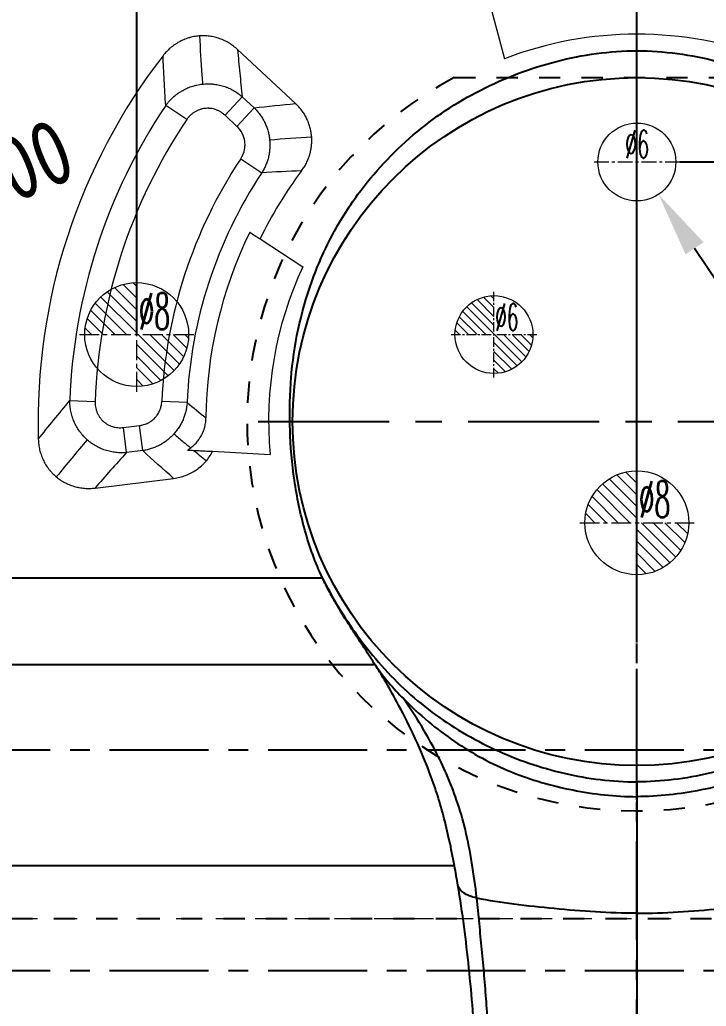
# Model space of a CAD drawing. Header units: millimetres. Extents: x 4 to 4769, y -754 to 1427.
# Drawn here: x 1429 to 1481.8, y 212.1 to 288.1 of the extents above; entities that cross this region are included whole.
import ezdxf
from ezdxf.enums import TextEntityAlignment as Align

# ---------------------------------------------------------------- set-up
doc = ezdxf.new("R2010")
doc.units = ezdxf.units.MM
doc.header["$LTSCALE"] = 16.335
doc.header["$PDMODE"] = 3
doc.header["$PDSIZE"] = 0.3125
doc.linetypes.add('CENTER', pattern=[0.6, 0.375, -0.075, 0.075, -0.075])
doc.linetypes.add('HIDDEN', pattern=[0.2, 0.1, -0.1])
doc.layers.get('0').update_dxf_attribs({"linetype": 'CONTINUOUS'})
doc.layers.get('Defpoints').update_dxf_attribs({"linetype": 'CONTINUOUS'})
doc.layers.add('4', color=7, linetype='CONTINUOUS', true_color=0xffffff)
for name, color, linetype, lineweight in [('cool', 153, 'HIDDEN', 9), ('dim', 82, 'CONTINUOUS', 9), ('epin', 13, 'CONTINUOUS', 9), ('insert', 85, 'CONTINUOUS', 20)]:
    doc.layers.add(name, color=color, linetype=linetype, lineweight=lineweight)
doc.layers.add('DEFAULT_2', color=8, linetype='HIDDEN')
doc.styles.get("Standard").update_dxf_attribs({"font": 'txt', "width": 0.8})
doc.styles.add('TXT05', font='txt.shx', dxfattribs={"width": 0.5, "bigfont": 'gbcbig.shx'})
doc.dimstyles.get("Standard").update_dxf_attribs({"dimtxt": 0.15625, "dimasz": 0.1875, "dimexe": 0.125, "dimexo": 0.0625, "dimtad": 0, "dimtih": 1, "dimtoh": 1, "dimdsep": 46, "dimtxsty": 'Standard', "dimcen": 0.09, "dimadec": 0, "dimazin": 0, "dimtp": 0.01, "dimtm": 0.01, "dimtfac": 1, "dimtofl": 0, "dimtmove": 0, "dimatfit": 3, "dimfxl": 0, "dimtolj": 1, "dimarcsym": 0})

# ---------------------------------------------------------------- blocks, each defined once
blk = doc.blocks.new('*D97')
at = {"color": 4, "lineweight": -2, "transparency": 16777216}
blk.add_line((1512.27, 248.087), (1506.991, 249.428), dxfattribs=at)
at = {"color": 4, "transparency": 16777216}
blk.add_solid([(1507.196, 250.236), (1506.786, 248.621), (1502.145, 250.659)], dxfattribs=at)
at = {"layer": 'Defpoints', "color": 0, "transparency": 16777216}
for p in [(1450.776, 263.707), (1502.145, 250.659)]:
    blk.add_point(p, dxfattribs=at)
at = {"color": 6, "transparency": 16777216, "insert": (1521.316, 245.79), "char_height": 5, "attachment_point": 5, "rotation": 345.74825}
blk.add_mtext('\\A1;∅53.00', dxfattribs=at)
blk = doc.blocks.new('*D98')
at = {"color": 4, "lineweight": -2, "transparency": 16777216}
blk.add_line((1415.176, 271.164), (1410.558, 269.249), dxfattribs=at)
at = {"color": 4, "transparency": 16777216}
blk.add_solid([(1410.239, 270.019), (1410.877, 268.479), (1405.939, 267.334)], dxfattribs=at)
at = {"layer": 'Defpoints', "color": 0, "transparency": 16777216}
for p in [(1405.939, 267.334), (1356.981, 247.033)]:
    blk.add_point(p, dxfattribs=at)
at = {"color": 6, "transparency": 16777216, "insert": (1423.798, 274.739), "char_height": 5, "attachment_point": 5, "rotation": 22.52192}
blk.add_mtext('\\A1;∅53.00', dxfattribs=at)
blk = doc.blocks.new('csk_6')
at = {"layer": 'insert', "color": 1, "linetype": 'CENTER', "ltscale": 0.186593}
for p, q in [((0, -3.3), (0, 3.3)), ((-3.3, 0), (3.3, 0))]:
    blk.add_line(p, q, dxfattribs=at)
at = {"layer": 'insert'}
blk.add_circle((0, 0), 3, dxfattribs=at)
at = {"layer": 'insert', "color": 6, "style": 'TXT05', "width": 0.5}
blk.add_text('%%c6', height=2.16, dxfattribs=at).set_placement((-0.9, 0.3))
blk = doc.blocks.new('*D100')
at = {"color": 4, "lineweight": -2, "transparency": 16777216}
blk.add_line((1483.673, 266.368), (1480.899, 270.527), dxfattribs=at)
at = {"color": 4, "transparency": 16777216}
blk.add_solid([(1481.592, 270.99), (1480.206, 270.065), (1478.125, 274.687)], dxfattribs=at)
at = {"layer": 'Defpoints', "color": 0, "transparency": 16777216}
for p in [(1474.796, 279.679), (1478.125, 274.687)]:
    blk.add_point(p, dxfattribs=at)
at = {"color": 6, "transparency": 16777216, "insert": (1493.956, 250.949), "char_height": 5, "attachment_point": 5, "rotation": 303.69905}
blk.add_mtext('\\A1;∅6.00(\\M+5B4A9\\M+5CBBF\\M+5BFD7)', dxfattribs=at)
blk = doc.blocks.new('*D101')
at = {"color": 4, "lineweight": -2, "transparency": 16777216}
blk.add_line((1392.176, 269.823), (1388.054, 272.654), dxfattribs=at)
at = {"color": 4, "transparency": 16777216}
blk.add_solid([(1388.526, 273.341), (1387.583, 271.967), (1383.933, 275.485)], dxfattribs=at)
at = {"layer": 'Defpoints', "color": 0, "transparency": 16777216}
for p in [(1378.987, 278.882), (1383.933, 275.485)]:
    blk.add_point(p, dxfattribs=at)
at = {"color": 6, "transparency": 16777216, "insert": (1407.452, 259.329), "char_height": 5, "attachment_point": 5, "rotation": 325.51536}
blk.add_mtext('\\A1;∅6.00(\\M+5B4A9\\M+5CBBF\\M+5BFD7)', dxfattribs=at)
blk = doc.blocks.new('*D107')
at = {"layer": 'Defpoints', "color": 0, "transparency": 16777216}
for p in [(1428.96, 231.885), (1528.55, 231.885), (1553.116, 231.885)]:
    blk.add_point(p, dxfattribs=at)
at = {"layer": 'dim', "color": 4, "lineweight": -2, "transparency": 16777216}
blk.add_line((1528.55, 231.885), (1553.116, 231.885), dxfattribs=at)
at = {"layer": 'dim', "color": 6, "transparency": 16777216, "insert": (1555.616, 231.885), "char_height": 2.5, "attachment_point": 5}
blk.add_mtext('\\A1;0.00', dxfattribs=at)
blk = doc.blocks.new('*D108')
at = {"layer": 'Defpoints', "color": 0, "transparency": 16777216}
for p in [(1428.96, 231.885), (1523.059, 214.885), (1553.116, 214.885)]:
    blk.add_point(p, dxfattribs=at)
at = {"layer": 'dim', "color": 4, "lineweight": -2, "transparency": 16777216}
blk.add_line((1523.059, 214.885), (1553.116, 214.885), dxfattribs=at)
at = {"layer": 'dim', "color": 6, "transparency": 16777216, "insert": (1556.45, 214.885), "char_height": 2.5, "attachment_point": 5}
blk.add_mtext('\\A1;17.00', dxfattribs=at)
blk = doc.blocks.new('*D109')
at = {"layer": 'Defpoints', "color": 0, "transparency": 16777216}
for p in [(1428.96, 231.885), (1457.36, 201.885), (1553.116, 201.885)]:
    blk.add_point(p, dxfattribs=at)
at = {"layer": 'dim', "color": 4, "lineweight": -2, "transparency": 16777216}
blk.add_line((1457.36, 201.885), (1553.116, 201.885), dxfattribs=at)
at = {"layer": 'dim', "color": 6, "transparency": 16777216, "insert": (1556.616, 201.885), "char_height": 2.5, "attachment_point": 5}
blk.add_mtext('\\A1;30.00', dxfattribs=at)
blk = doc.blocks.new('*D110')
at = {"layer": 'Defpoints', "color": 0, "transparency": 16777216}
for p in [(1428.96, 231.885), (1501.434, 174.885), (1553.116, 174.885)]:
    blk.add_point(p, dxfattribs=at)
at = {"layer": 'dim', "color": 4, "lineweight": -2, "transparency": 16777216}
blk.add_line((1501.434, 174.885), (1553.116, 174.885), dxfattribs=at)
at = {"layer": 'dim', "color": 6, "transparency": 16777216, "insert": (1556.783, 174.885), "char_height": 2.5, "attachment_point": 5}
blk.add_mtext('\\A1;57.00', dxfattribs=at)
blk = doc.blocks.new('*D111')
at = {"layer": 'Defpoints', "color": 0, "transparency": 16777216}
for p in [(1479.76, 277.183), (1553.116, 277.183), (1428.96, 231.885)]:
    blk.add_point(p, dxfattribs=at)
at = {"layer": 'dim', "color": 4, "lineweight": -2, "transparency": 16777216}
blk.add_line((1479.76, 277.183), (1553.116, 277.183), dxfattribs=at)
at = {"layer": 'dim', "color": 6, "transparency": 16777216, "insert": (1556.95, 277.183), "char_height": 2.5, "attachment_point": 5}
blk.add_mtext('\\A1;45.30', dxfattribs=at)
blk = doc.blocks.new('*D112')
at = {"layer": 'Defpoints', "color": 0, "transparency": 16777216}
for p in [(1514.96, 263.885), (1553.116, 263.885), (1428.96, 231.885)]:
    blk.add_point(p, dxfattribs=at)
at = {"layer": 'dim', "color": 4, "lineweight": -2, "transparency": 16777216}
blk.add_line((1514.96, 263.885), (1553.116, 263.885), dxfattribs=at)
at = {"layer": 'dim', "color": 6, "transparency": 16777216, "insert": (1556.783, 263.885), "char_height": 2.5, "attachment_point": 5}
blk.add_mtext('\\A1;32.00', dxfattribs=at)
blk = doc.blocks.new('*D113')
at = {"layer": 'Defpoints', "color": 0, "transparency": 16777216}
for p in [(1519.167, 316.885), (1553.116, 316.885), (1428.96, 231.885)]:
    blk.add_point(p, dxfattribs=at)
at = {"layer": 'dim', "color": 4, "lineweight": -2, "transparency": 16777216}
blk.add_line((1519.167, 316.885), (1553.116, 316.885), dxfattribs=at)
at = {"layer": 'dim', "color": 6, "transparency": 16777216, "insert": (1556.783, 316.885), "char_height": 2.5, "attachment_point": 5}
blk.add_mtext('\\A1;85.00', dxfattribs=at)
blk = doc.blocks.new('*D114')
at = {"layer": 'Defpoints', "color": 0, "transparency": 16777216}
for p in [(1428.96, 335.994), (1428.96, 322.203), (1428.96, 231.885)]:
    blk.add_point(p, dxfattribs=at)
at = {"layer": 'dim', "color": 4, "lineweight": -2, "transparency": 16777216}
blk.add_line((1428.96, 322.203), (1428.96, 335.994), dxfattribs=at)
at = {"layer": 'dim', "color": 6, "transparency": 16777216, "insert": (1428.96, 338.494), "char_height": 2.5, "attachment_point": 5, "rotation": 90}
blk.add_mtext('\\A1;0.00', dxfattribs=at)
blk = doc.blocks.new('*D115')
at = {"layer": 'Defpoints', "color": 0, "transparency": 16777216}
for p in [(1437.96, 335.994), (1437.96, 263.885), (1428.96, 231.885)]:
    blk.add_point(p, dxfattribs=at)
at = {"layer": 'dim', "color": 4, "lineweight": -2, "transparency": 16777216}
blk.add_line((1437.96, 263.885), (1437.96, 335.994), dxfattribs=at)
at = {"layer": 'dim', "color": 6, "transparency": 16777216, "insert": (1437.96, 338.661), "char_height": 2.5, "attachment_point": 5, "rotation": 90}
blk.add_mtext('\\A1;9.00', dxfattribs=at)
blk = doc.blocks.new('*D116')
at = {"layer": 'Defpoints', "color": 0, "transparency": 16777216}
for p in [(1476.46, 335.994), (1476.46, 264.888), (1428.96, 231.885)]:
    blk.add_point(p, dxfattribs=at)
at = {"layer": 'dim', "color": 4, "lineweight": -2, "transparency": 16777216}
blk.add_line((1476.46, 264.888), (1476.46, 335.994), dxfattribs=at)
at = {"layer": 'dim', "color": 6, "transparency": 16777216, "insert": (1476.46, 339.828), "char_height": 2.5, "attachment_point": 5, "rotation": 90}
blk.add_mtext('\\A1;47.50', dxfattribs=at)
blk = doc.blocks.new('*D117')
at = {"layer": 'Defpoints', "color": 0, "transparency": 16777216}
for p in [(1514.885, 335.994), (1514.96, 263.885), (1428.96, 231.885)]:
    blk.add_point(p, dxfattribs=at)
at = {"layer": 'dim', "color": 4, "lineweight": -2, "transparency": 16777216}
for p, q in [((1514.885, 331.994), (1514.885, 335.994)), ((1514.96, 327.994), (1514.885, 331.994)), ((1514.96, 263.885), (1514.96, 327.994))]:
    blk.add_line(p, q, dxfattribs=at)
at = {"layer": 'dim', "color": 6, "transparency": 16777216, "insert": (1514.885, 339.661), "char_height": 2.5, "attachment_point": 5, "rotation": 90}
blk.add_mtext('\\A1;86.00', dxfattribs=at)
blk = doc.blocks.new('*D118')
at = {"layer": 'Defpoints', "color": 0, "transparency": 16777216}
for p in [(1518.96, 335.994), (1518.96, 318.88), (1428.96, 231.885)]:
    blk.add_point(p, dxfattribs=at)
at = {"layer": 'dim', "color": 4, "lineweight": -2, "transparency": 16777216}
blk.add_line((1518.96, 318.88), (1518.96, 335.994), dxfattribs=at)
at = {"layer": 'dim', "color": 6, "transparency": 16777216, "insert": (1518.96, 339.494), "char_height": 2.5, "attachment_point": 5, "rotation": 90}
blk.add_mtext('\\A1;90.00', dxfattribs=at)
blk = doc.blocks.new('*D119')
at = {"layer": 'Defpoints', "color": 0, "transparency": 16777216}
for p in [(1428.96, 231.885), (1428.96, 138.339), (1428.96, 124.994)]:
    blk.add_point(p, dxfattribs=at)
at = {"layer": 'dim', "color": 4, "lineweight": -2, "transparency": 16777216}
blk.add_line((1428.96, 138.339), (1428.96, 124.994), dxfattribs=at)
at = {"layer": 'dim', "color": 6, "transparency": 16777216, "insert": (1428.96, 122.494), "char_height": 2.5, "attachment_point": 5, "rotation": 90}
blk.add_mtext('\\A1;0.00', dxfattribs=at)
blk = doc.blocks.new('*D120')
at = {"layer": 'Defpoints', "color": 0, "transparency": 16777216}
for p in [(1428.96, 231.885), (1452.96, 197.485), (1452.96, 124.994)]:
    blk.add_point(p, dxfattribs=at)
at = {"layer": 'dim', "color": 4, "lineweight": -2, "transparency": 16777216}
blk.add_line((1452.96, 197.485), (1452.96, 124.994), dxfattribs=at)
at = {"layer": 'dim', "color": 6, "transparency": 16777216, "insert": (1452.96, 121.327), "char_height": 2.5, "attachment_point": 5, "rotation": 90}
blk.add_mtext('\\A1;24.00', dxfattribs=at)
blk = doc.blocks.new('*D121')
at = {"layer": 'Defpoints', "color": 0, "transparency": 16777216}
for p in [(1428.96, 231.885), (1518.96, 146.885), (1518.96, 124.994)]:
    blk.add_point(p, dxfattribs=at)
at = {"layer": 'dim', "color": 4, "lineweight": -2, "transparency": 16777216}
blk.add_line((1518.96, 146.885), (1518.96, 124.994), dxfattribs=at)
at = {"layer": 'dim', "color": 6, "transparency": 16777216, "insert": (1518.96, 121.494), "char_height": 2.5, "attachment_point": 5, "rotation": 90}
blk.add_mtext('\\A1;90.00', dxfattribs=at)
blk = doc.blocks.new('*D137')
at = {"layer": 'Defpoints', "color": 0, "transparency": 16777216}
for p in [(1428.96, 231.885), (1525.56, 146.885), (1550.474, 146.885)]:
    blk.add_point(p, dxfattribs=at)
at = {"layer": 'dim', "color": 4, "lineweight": -2, "transparency": 16777216}
blk.add_line((1525.56, 146.885), (1550.474, 146.885), dxfattribs=at)
at = {"layer": 'dim', "color": 6, "transparency": 16777216, "insert": (1554.141, 146.885), "char_height": 2.5, "attachment_point": 5}
blk.add_mtext('\\A1;85.00', dxfattribs=at)
blk = doc.blocks.new('epin_ejp_8')
at = {"layer": 'epin'}
h = blk.add_hatch(dxfattribs=at)
h.set_pattern_fill('_ANSI31', color=123, scale=0.2, angle=90, style=0)
h.set_pattern_definition([(135, (-1217.56114, 35.9661), (-0.4490128, -0.4490128), [])])
h.paths.add_polyline_path([(0, 4, 0.414214), (-4, 0), (0, 0)])
h.paths.add_polyline_path([(4, 0), (0, 0), (0, -4, 0.414214)])
at = {"layer": 'epin', "color": 1, "linetype": 'CENTER', "ltscale": 0.248791}
for p, q in [((0, -4.4), (0, 4.4)), ((-4.4, 0), (4.4, 0))]:
    blk.add_line(p, q, dxfattribs=at)
at = {"layer": 'epin'}
blk.add_circle((0, 0), 4, dxfattribs=at)
at = {"layer": 'epin', "color": 6, "style": 'TXT05', "width": 0.5}
blk.add_text('%%c8', height=2.8, dxfattribs=at).set_placement((0.16, 0.4))
blk = doc.blocks.new('epin_ejp_6')
at = {"layer": 'epin'}
h = blk.add_hatch(dxfattribs=at)
h.set_pattern_fill('_ANSI31', color=123, scale=0.15, angle=90, style=0)
h.set_pattern_definition([(135, (-648.39147, -667.1919), (-0.3367596, -0.3367596), [])])
h.paths.add_polyline_path([(0, 3, 0.414214), (-3, 0), (0, 0)])
h.paths.add_polyline_path([(3, 0), (0, 0), (0, -3, 0.414214)])
at = {"layer": 'epin', "color": 1, "linetype": 'CENTER', "ltscale": 0.12}
for p, q in [((0, -3.3), (0, 3.3)), ((-3.3, 0), (3.3, 0))]:
    blk.add_line(p, q, dxfattribs=at)
at = {"layer": 'epin'}
blk.add_circle((0, 0), 3, dxfattribs=at)
at = {"layer": 'epin', "color": 6, "style": 'TXT05', "width": 0.5}
blk.add_text('%%c6', height=2.1, dxfattribs=at).set_placement((0.995, 1.35), align=Align.MIDDLE)
blk = doc.blocks.new('89')
at = {"color": 1, "linetype": 'CENTER', "ltscale": 1.243955}
blk.add_line((787.157, 214.885), (1017.157, 214.885), dxfattribs=at)
at = {"layer": 'cool', "ltscale": 0.932966}
blk.add_line((798.367, 218.885), (1005.947, 218.885), dxfattribs=at)
at = {"layer": 'epin'}
for name, p in [('epin_ejp_6', (938.657, 263.885)), ('epin_ejp_8', (949.657, 249.385))]:
    blk.add_blockref(name, p, dxfattribs=at)
blk = doc.blocks.new('*D282')
at = {"layer": 'Defpoints', "color": 0, "transparency": 16777216}
for p in [(1480.46, 299.885), (1553.816, 299.885), (1428.96, 231.885)]:
    blk.add_point(p, dxfattribs=at)
at = {"layer": 'dim', "color": 4, "lineweight": -2, "transparency": 16777216}
blk.add_line((1480.46, 299.885), (1553.816, 299.885), dxfattribs=at)
at = {"layer": 'dim', "color": 6, "transparency": 16777216, "insert": (1557.483, 299.885), "char_height": 2.5, "attachment_point": 5}
blk.add_mtext('\\A1;68.00', dxfattribs=at)

msp = doc.modelspace()

# ---------------------------------------------------------------- linework, layer by layer
at = {"color": 1, "linetype": 'CENTER', "ltscale": 1.243955}
for p, q in [((1476.46, 131.885), (1476.46, 331.885)), ((1313.96, 231.885), (1543.96, 231.885)), ((1313.96, 214.885), (1543.96, 214.885))]:
    msp.add_line(p, q, dxfattribs=at)
at = {"color": 1, "linetype": 'CENTER', "ltscale": 1.64824}
for p, q in [((1476.46, 228.033), (1476.46, 286.333)), ((1447.31, 257.183), (1505.61, 257.183))]:
    msp.add_line(p, q, dxfattribs=at)
at = {"color": 7, "linetype": 'Continuous'}
for p, q in [((1452.272, 245.127), (1405.648, 245.127)), ((1456.321, 238.43), (1401.599, 238.43)), ((1476.46, 229.426), (1476.46, 179.317)), ((1462.419, 222.964), (1395.502, 222.964))]:
    msp.add_line(p, q, dxfattribs=at)
at = {"color": 2, "linetype": 'Continuous'}
msp.add_circle((1476.46, 257.183), 26.5, dxfattribs=at)
at = {"color": 7, "linetype": 'Continuous'}
for centre, radius, start, end in [((1480.093, 258.788), 31.014, 208.98623, 210.82124), ((1479.939, 258.854), 30.893, 211.07351, 220.84959), ((1373.594, 206.399), 90.356, 9.59397, 10.56393)]:
    msp.add_arc(centre, radius, start, end, dxfattribs=at)
for points, knots in [([(1454.993, 274.697), (1456.231, 276.369), (1458.381, 278.681), (1461.706, 281.199), (1464.41, 282.781), (1467.277, 284.041), (1470.261, 284.987), (1473.333, 285.602), (1475.418, 285.744), (1476.46, 285.752)], [0, 0, 0, 0, 0.249702, 0.374749, 0.499799, 0.624844, 0.749903, 0.874947, 1, 1, 1, 1]), ([(1476.46, 285.752), (1477.502, 285.744), (1479.588, 285.602), (1482.659, 284.987), (1485.644, 284.041), (1488.512, 282.781), (1491.216, 281.198), (1494.541, 278.68), (1496.691, 276.367), (1497.928, 274.695)], [0, 0, 0, 0, 0.125053, 0.250098, 0.375157, 0.500202, 0.625251, 0.750299, 1, 1, 1, 1]), ([(1449.847, 260.5), (1450.041, 263.034), (1450.851, 266.823), (1452.886, 271.498), (1454.238, 273.671), (1454.993, 274.697)], [0, 0, 0, 0, 0.499471, 0.749751, 1, 1, 1, 1]), ([(1452.272, 245.127), (1451.989, 245.718), (1451.482, 246.929), (1450.689, 249.428), (1450.022, 252.645), (1449.749, 255.915), (1449.734, 258.537), (1449.802, 259.846), (1449.847, 260.5)], [0, 0, 0, 0, 0.12501, 0.250032, 0.499958, 0.749922, 0.874959, 1, 1, 1, 1]), ([(1452.965, 243.758), (1452.9, 243.876), (1452.656, 244.326), (1452.428, 244.784), (1452.272, 245.127)], [0, 0, 0, 0, 0.263342, 1, 1, 1, 1]), ([(1456.321, 238.43), (1456.058, 238.83), (1455.558, 239.618), (1454.811, 240.762), (1454.106, 241.842), (1453.666, 242.551), (1453.46, 242.897)], [0, 0, 0, 0, 0.27043, 0.528199, 0.772293, 1, 1, 1, 1]), ([(1457.984, 235.595), (1457.676, 236.165), (1457.138, 237.119), (1456.567, 238.055), (1456.322, 238.43)], [0, 0, 0, 0, 0.591166, 1, 1, 1, 1]), ([(1456.322, 238.43), (1456.638, 237.949), (1457.334, 237.057), (1458.099, 236.228), (1458.487, 235.836)], [0, 0, 0, 0, 0.510685, 1, 1, 1, 1]), ([(1456.571, 238.648), (1457.187, 237.937), (1458.489, 236.574), (1461.377, 234.157), (1464.644, 232.229), (1468.137, 230.824), (1470.853, 230.036), (1473.636, 229.54), (1475.52, 229.426), (1476.46, 229.426)], [0, 0, 0, 0, 0.125026, 0.250057, 0.49981, 0.624864, 0.749917, 0.874961, 1, 1, 1, 1]), ([(1496.35, 238.648), (1495.734, 237.937), (1494.431, 236.574), (1491.543, 234.157), (1488.276, 232.229), (1484.783, 230.824), (1482.068, 230.036), (1479.284, 229.54), (1477.401, 229.426), (1476.46, 229.426)], [0, 0, 0, 0, 0.125026, 0.250057, 0.49981, 0.624864, 0.749917, 0.874961, 1, 1, 1, 1]), ([(1464.132, 220.469), (1464.03, 221.375), (1463.798, 223.137), (1463.313, 225.664), (1462.643, 227.955), (1461.848, 229.982), (1460.997, 231.761), (1459.912, 233.711), (1459.058, 235.035), (1458.487, 235.836)], [0, 0, 0, 0, 0.165041, 0.321489, 0.465299, 0.596386, 0.715181, 0.822026, 1, 1, 1, 1]), ([(1458.487, 235.836), (1459.096, 235.218), (1460.362, 234.057), (1462.396, 232.515), (1464.536, 231.201), (1467.525, 229.798), (1470.708, 228.887), (1473.967, 228.383), (1475.626, 228.282), (1476.46, 228.282)], [0, 0, 0, 0, 0.130025, 0.257164, 0.382163, 0.505779, 0.751375, 0.874993, 1, 1, 1, 1]), ([(1494.434, 235.836), (1493.825, 235.218), (1492.558, 234.057), (1490.524, 232.515), (1488.384, 231.201), (1485.395, 229.798), (1482.212, 228.887), (1478.953, 228.383), (1477.294, 228.282), (1476.46, 228.282)], [0, 0, 0, 0, 0.130025, 0.257164, 0.382163, 0.505779, 0.751375, 0.874993, 1, 1, 1, 1]), ([(1462.419, 222.964), (1462.296, 223.619), (1462.04, 224.904), (1461.597, 226.773), (1461.083, 228.534), (1460.337, 230.661), (1459.324, 233.017), (1458.423, 234.785), (1457.984, 235.595)], [0, 0, 0, 0, 0.148735, 0.292018, 0.428418, 0.557686, 0.794519, 1, 1, 1, 1]), ([(1464.977, 195.506), (1464.794, 197.686), (1464.505, 202.048), (1464.109, 208.58), (1463.585, 215.06), (1463.044, 219.345), (1462.687, 221.458)], [0, 0, 0, 0, 0.251757, 0.503225, 0.753338, 1, 1, 1, 1]), ([(1464.132, 220.469), (1463.935, 220.511), (1463.58, 220.614), (1463.13, 220.845), (1462.819, 221.122), (1462.706, 221.35), (1462.687, 221.458)], [0, 0, 0, 0, 0.328439, 0.600941, 0.8202, 1, 1, 1, 1]), ([(1466.784, 187.918), (1466.369, 190.627), (1465.81, 196.084), (1465.412, 202.919), (1465.166, 207.702), (1465.011, 210.427), (1464.879, 212.464), (1464.722, 214.492), (1464.529, 216.504), (1464.341, 218.496), (1464.205, 219.816), (1464.132, 220.469)], [0, 0, 0, 0, 0.25165, 0.503263, 0.628794, 0.691423, 0.753923, 0.816237, 0.878226, 0.939602, 1, 1, 1, 1]), ([(1476.46, 219.302), (1475.397, 219.302), (1473.27, 219.384), (1470.116, 219.642), (1467.064, 219.968), (1465.079, 220.269), (1464.132, 220.469)], [0, 0, 0, 0, 0.257292, 0.514828, 0.765575, 1, 1, 1, 1]), ([(1476.46, 219.302), (1477.523, 219.302), (1479.651, 219.384), (1482.805, 219.642), (1485.856, 219.968), (1487.841, 220.269), (1488.789, 220.469)], [0, 0, 0, 0, 0.257292, 0.514828, 0.765575, 1, 1, 1, 1])]:
    msp.add_open_spline(points, degree=3, knots=knots, dxfattribs=at)
msp.add_open_spline([(1452.272, 245.127), (1452.602, 244.439), (1452.968, 243.768), (1453.358, 243.111)], degree=3, dxfattribs=at)
at = {"layer": '4', "color": 7, "linetype": 'Continuous', "lineweight": 18}
for p, q in [((1465.163, 289.253), (1466.267, 285.134)), ((1450.187, 281.683), (1445.733, 285.837)), ((1447.454, 271.25), (1450.746, 269.113)), ((1443.804, 254.889), (1448.226, 254.657)), ((1434.759, 252.063), (1440.804, 252.805))]:
    msp.add_line(p, q, dxfattribs=at)
at = {"layer": '4', "color": 7, "linetype": 'Continuous', "lineweight": 13}
for p, q in [((1444.759, 280.781), (1446.088, 282.207)), ((1446.088, 282.207), (1447.004, 281.353)), ((1441.812, 280.442), (1440.194, 281.528)), ((1445.674, 279.928), (1447.004, 281.353)), ((1445.674, 279.928), (1444.759, 280.781)), ((1445.969, 277.425), (1447.593, 276.347)), ((1432.811, 258.804), (1434.758, 258.732)), ((1441.841, 258.647), (1439.894, 258.729)), ((1436.943, 256.725), (1438.185, 256.878)), ((1437.18, 254.791), (1436.943, 256.725)), ((1438.422, 254.943), (1438.185, 256.878)), ((1438.422, 254.943), (1437.18, 254.791))]:
    msp.add_line(p, q, dxfattribs=at)
at = {"layer": '4', "color": 7, "linetype": 'Continuous', "lineweight": 18}
for centre, radius, start, end in [((1476.46, 258.683), 28.347, 68.92487, 111.07513), ((1476.46, 257.183), 46.092, 142.29991, 181.70009), ((1476.46, 257.183), 32.237, 143.19197, 154.12766), ((1476.46, 257.183), 33.172, 153.92581, 179.50981), ((1476.46, 257.183), 28.347, 155.11209, 185.11209)]:
    msp.add_arc(centre, radius, start, end, dxfattribs=at)
at = {"layer": '4', "color": 7, "linetype": 'Continuous', "lineweight": 13}
for radius, start, end in [(43.68, 146.1265, 177.8735), (41.731, 146.1265, 177.8735), (36.598, 146.42151, 177.57849), (34.65, 146.42151, 177.57849)]:
    msp.add_arc((1476.46, 257.183), radius, start, end, dxfattribs=at)
at = {"layer": '4', "color": 7, "linetype": 'Continuous', "lineweight": 18}
for points, knots in [([(1445.733, 285.837), (1445.633, 285.93), (1445.425, 286.105), (1445.203, 286.258), (1444.973, 286.399), (1444.855, 286.464), (1444.701, 286.537), (1444.67, 286.552), (1444.608, 286.58), (1444.577, 286.593), (1444.483, 286.633), (1444.419, 286.657), (1444.228, 286.726), (1443.97, 286.804), (1443.705, 286.854), (1443.503, 286.881), (1443.436, 286.888), (1443.334, 286.896), (1443.3, 286.899), (1443.231, 286.902), (1443.197, 286.904), (1443.028, 286.908), (1442.757, 286.901), (1442.49, 286.865), (1442.291, 286.827), (1442.225, 286.812), (1442.126, 286.788), (1442.093, 286.779), (1442.027, 286.761), (1441.994, 286.752), (1441.831, 286.702), (1441.704, 286.656), (1441.455, 286.55), (1441.334, 286.491), (1441.156, 286.393), (1441.069, 286.341), (1440.983, 286.286), (1440.926, 286.249), (1440.898, 286.229), (1440.758, 286.131), (1440.651, 286.048), (1440.446, 285.871), (1440.251, 285.684), (1440.075, 285.478), (1439.991, 285.37)], [0, 0, 0, 0, 0.0625, 0.125, 0.125, 0.1875, 0.1875, 0.203125, 0.203125, 0.21875, 0.21875, 0.25, 0.25, 0.3125, 0.375, 0.375, 0.40625, 0.40625, 0.421875, 0.421875, 0.4375, 0.4375, 0.5, 0.5625, 0.5625, 0.59375, 0.59375, 0.609375, 0.609375, 0.625, 0.625, 0.6875, 0.6875, 0.75, 0.75, 0.78125, 0.796875, 0.796875, 0.8125, 0.8125, 0.875, 0.875, 0.9375, 1, 1, 1, 1]), ([(1450.65, 276.498), (1450.722, 276.594), (1450.856, 276.791), (1451.029, 277.101), (1451.125, 277.317), (1451.191, 277.483), (1451.211, 277.539), (1451.25, 277.652), (1451.268, 277.71), (1451.318, 277.882), (1451.374, 278.113), (1451.425, 278.464), (1451.437, 278.701), (1451.438, 278.85), (1451.438, 278.88), (1451.437, 278.94), (1451.436, 278.97), (1451.432, 279.06), (1451.428, 279.119), (1451.412, 279.297), (1451.38, 279.532), (1451.3, 279.878), (1451.225, 280.104), (1451.171, 280.244), (1451.16, 280.272), (1451.137, 280.327), (1451.102, 280.41), (1451.064, 280.491), (1450.985, 280.65), (1450.87, 280.858), (1450.737, 281.054), (1450.631, 281.197), (1450.594, 281.244), (1450.518, 281.336), (1450.479, 281.382), (1450.359, 281.516), (1450.275, 281.601), (1450.187, 281.683)], [0, 0, 0, 0, 0.0625, 0.125, 0.1875, 0.1875, 0.21875, 0.21875, 0.25, 0.25, 0.3125, 0.375, 0.4375, 0.4375, 0.453125, 0.453125, 0.46875, 0.46875, 0.5, 0.5, 0.5625, 0.625, 0.6875, 0.6875, 0.703125, 0.703125, 0.71875, 0.75, 0.75, 0.8125, 0.875, 0.875, 0.90625, 0.90625, 0.9375, 0.9375, 1, 1, 1, 1]), ([(1441.867, 254.991), (1441.962, 255.049), (1442.054, 255.112), (1442.189, 255.216), (1442.233, 255.252), (1442.32, 255.326), (1442.363, 255.365), (1442.488, 255.484), (1442.568, 255.57), (1442.682, 255.708), (1442.737, 255.779), (1442.79, 255.855), (1442.825, 255.906), (1442.842, 255.932), (1442.925, 256.064), (1442.985, 256.176), (1443.064, 256.351), (1443.101, 256.441), (1443.134, 256.535), (1443.155, 256.598), (1443.165, 256.63), (1443.211, 256.792), (1443.24, 256.923), (1443.278, 257.192), (1443.288, 257.328), (1443.29, 257.467)], [0, 0, 0, 0, 0.125, 0.125, 0.1875, 0.1875, 0.25, 0.25, 0.375, 0.375, 0.4375, 0.46875, 0.46875, 0.5, 0.5, 0.625, 0.625, 0.6875, 0.71875, 0.71875, 0.75, 0.75, 0.875, 0.875, 1, 1, 1, 1]), ([(1430.388, 255.816), (1430.392, 255.679), (1430.414, 255.409), (1430.462, 255.143), (1430.523, 254.88), (1430.561, 254.75), (1430.616, 254.59), (1430.627, 254.558), (1430.651, 254.494), (1430.664, 254.462), (1430.702, 254.367), (1430.729, 254.305), (1430.815, 254.121), (1430.941, 253.882), (1431.092, 253.659), (1431.214, 253.496), (1431.257, 253.443), (1431.323, 253.365), (1431.345, 253.339), (1431.391, 253.288), (1431.413, 253.263), (1431.53, 253.139), (1431.725, 252.952), (1431.939, 252.788), (1432.106, 252.673), (1432.191, 252.617), (1432.279, 252.565), (1432.338, 252.531), (1432.368, 252.514), (1432.518, 252.433), (1432.64, 252.375), (1432.89, 252.273), (1433.018, 252.228), (1433.212, 252.172), (1433.31, 252.146), (1433.41, 252.123), (1433.477, 252.109), (1433.51, 252.103), (1433.678, 252.072), (1433.813, 252.055), (1434.082, 252.034), (1434.353, 252.027), (1434.623, 252.046), (1434.759, 252.063)], [0, 0, 0, 0, 0.0625, 0.125, 0.125, 0.1875, 0.1875, 0.203125, 0.203125, 0.21875, 0.21875, 0.25, 0.25, 0.3125, 0.375, 0.375, 0.40625, 0.40625, 0.421875, 0.421875, 0.4375, 0.4375, 0.5, 0.5625, 0.5625, 0.59375, 0.609375, 0.609375, 0.625, 0.625, 0.6875, 0.6875, 0.75, 0.75, 0.78125, 0.796875, 0.796875, 0.8125, 0.8125, 0.875, 0.875, 0.9375, 1, 1, 1, 1]), ([(1440.804, 252.805), (1440.963, 252.825), (1441.275, 252.882), (1441.576, 252.975), (1441.798, 253.058), (1441.871, 253.089), (1441.98, 253.137), (1442.016, 253.154), (1442.088, 253.189), (1442.124, 253.207), (1442.3, 253.299), (1442.571, 253.463), (1442.819, 253.658), (1442.997, 253.816), (1443.054, 253.87), (1443.138, 253.955), (1443.166, 253.984), (1443.22, 254.043), (1443.247, 254.072), (1443.378, 254.222), (1443.571, 254.473), (1443.732, 254.746), (1443.804, 254.889)], [0, 0, 0, 0, 0.125, 0.25, 0.25, 0.3125, 0.3125, 0.34375, 0.34375, 0.375, 0.375, 0.5, 0.625, 0.625, 0.6875, 0.6875, 0.71875, 0.71875, 0.75, 0.75, 0.875, 1, 1, 1, 1]), ([(1441.867, 254.991), (1442.047, 254.981), (1442.22, 254.972), (1442.558, 254.954), (1442.723, 254.946), (1443.044, 254.929), (1443.201, 254.921), (1443.507, 254.905), (1443.657, 254.897), (1443.804, 254.889)], [0, 0, 0, 0, 0.25, 0.25, 0.5, 0.5, 0.75, 0.75, 1, 1, 1, 1])]:
    msp.add_open_spline(points, degree=3, knots=knots, dxfattribs=at)
at = {"layer": '4', "color": 7, "linetype": 'Continuous', "lineweight": 13}
for points, knots in [([(1443.059, 283.185), (1443.041, 283.415), (1443.023, 283.644), (1442.931, 284.892), (1442.87, 285.9), (1442.822, 286.898)], [0, 0, 0, 0, 0.182932, 0.182932, 1, 1, 1, 1]), ([(1445.733, 285.837), (1445.781, 285.241), (1445.835, 284.64), (1445.953, 283.431), (1446.018, 282.821), (1446.088, 282.207)], [0, 0, 0, 0, 0.5, 0.5, 1, 1, 1, 1]), ([(1440.194, 281.528), (1440.149, 282.181), (1440.11, 282.827), (1440.043, 284.107), (1440.015, 284.741), (1439.991, 285.37)], [0, 0, 0, 0, 0.5, 0.5, 1, 1, 1, 1]), ([(1440.194, 281.528), (1440.235, 281.585), (1440.277, 281.641), (1440.364, 281.751), (1440.409, 281.804), (1440.547, 281.96), (1440.741, 282.158), (1440.955, 282.335), (1441.123, 282.459), (1441.18, 282.499), (1441.298, 282.577), (1441.357, 282.614), (1441.537, 282.721), (1441.784, 282.849), (1442.043, 282.952), (1442.241, 283.019), (1442.309, 283.039), (1442.41, 283.067), (1442.444, 283.076), (1442.512, 283.093), (1442.546, 283.102), (1442.717, 283.139), (1442.992, 283.185), (1443.27, 283.203), (1443.479, 283.205), (1443.549, 283.203), (1443.654, 283.199), (1443.69, 283.197), (1443.76, 283.192), (1443.795, 283.189), (1443.969, 283.172), (1444.107, 283.152), (1444.379, 283.096), (1444.513, 283.062), (1444.712, 282.999), (1444.811, 282.965), (1444.909, 282.927), (1444.974, 282.901), (1445.006, 282.887), (1445.167, 282.818), (1445.291, 282.756), (1445.532, 282.62), (1445.649, 282.545), (1445.874, 282.385), (1445.983, 282.299), (1446.088, 282.207)], [0, 0, 0, 0, 0.03125, 0.03125, 0.0625, 0.0625, 0.125, 0.1875, 0.1875, 0.21875, 0.21875, 0.25, 0.25, 0.3125, 0.375, 0.375, 0.40625, 0.40625, 0.421875, 0.421875, 0.4375, 0.4375, 0.5, 0.5625, 0.5625, 0.59375, 0.59375, 0.609375, 0.609375, 0.625, 0.625, 0.6875, 0.6875, 0.75, 0.75, 0.78125, 0.796875, 0.796875, 0.8125, 0.8125, 0.875, 0.875, 0.9375, 0.9375, 1, 1, 1, 1]), ([(1444.759, 280.781), (1444.707, 280.83), (1444.599, 280.921), (1444.483, 281), (1444.363, 281.072), (1444.301, 281.105), (1444.205, 281.151), (1444.172, 281.165), (1444.106, 281.191), (1444.073, 281.204), (1443.973, 281.238), (1443.838, 281.276), (1443.682, 281.302), (1443.594, 281.311), (1443.559, 281.313), (1443.541, 281.315), (1443.488, 281.318), (1443.453, 281.318), (1443.347, 281.318), (1443.207, 281.31), (1443.068, 281.286), (1442.965, 281.263), (1442.931, 281.254), (1442.862, 281.234), (1442.828, 281.223), (1442.729, 281.188), (1442.599, 281.134), (1442.476, 281.066), (1442.386, 281.01), (1442.356, 280.99), (1442.298, 280.95), (1442.269, 280.928), (1442.186, 280.863), (1442.081, 280.77), (1441.985, 280.667), (1441.895, 280.558), (1441.852, 280.501), (1441.812, 280.442)], [0, 0, 0, 0, 0.0625, 0.125, 0.125, 0.1875, 0.1875, 0.21875, 0.21875, 0.25, 0.25, 0.3125, 0.375, 0.390625, 0.390625, 0.40625, 0.40625, 0.4375, 0.4375, 0.5, 0.5625, 0.5625, 0.59375, 0.59375, 0.625, 0.625, 0.6875, 0.75, 0.75, 0.78125, 0.78125, 0.8125, 0.8125, 0.875, 0.9375, 0.9375, 1, 1, 1, 1]), ([(1447.004, 281.353), (1447.085, 281.273), (1447.241, 281.108), (1447.452, 280.843), (1447.578, 280.654), (1447.666, 280.509), (1447.708, 280.435), (1447.749, 280.359), (1447.775, 280.309), (1447.788, 280.283), (1447.852, 280.155), (1447.943, 279.947), (1448.054, 279.625), (1448.109, 279.405), (1448.143, 279.238), (1448.154, 279.182), (1448.172, 279.069), (1448.18, 279.012), (1448.2, 278.842), (1448.217, 278.615), (1448.213, 278.275), (1448.191, 278.049), (1448.168, 277.88), (1448.159, 277.824), (1448.138, 277.711), (1448.127, 277.655), (1448.089, 277.488), (1448.029, 277.269), (1447.912, 276.951), (1447.816, 276.745), (1447.737, 276.594), (1447.71, 276.543), (1447.653, 276.444), (1447.623, 276.395), (1447.593, 276.347)], [0, 0, 0, 0, 0.0625, 0.125, 0.1875, 0.1875, 0.21875, 0.234375, 0.234375, 0.25, 0.25, 0.3125, 0.375, 0.4375, 0.4375, 0.46875, 0.46875, 0.5, 0.5, 0.5625, 0.625, 0.6875, 0.6875, 0.71875, 0.71875, 0.75, 0.75, 0.8125, 0.875, 0.9375, 0.9375, 0.96875, 0.96875, 1, 1, 1, 1]), ([(1445.969, 277.425), (1445.985, 277.449), (1446, 277.473), (1446.03, 277.523), (1446.045, 277.548), (1446.086, 277.623), (1446.111, 277.675), (1446.18, 277.831), (1446.216, 277.939), (1446.25, 278.078), (1446.257, 278.106), (1446.268, 278.163), (1446.273, 278.191), (1446.286, 278.276), (1446.292, 278.333), (1446.302, 278.503), (1446.299, 278.617), (1446.282, 278.76), (1446.278, 278.789), (1446.269, 278.845), (1446.263, 278.874), (1446.246, 278.957), (1446.232, 279.013), (1446.182, 279.176), (1446.139, 279.281), (1446.073, 279.409), (1446.06, 279.435), (1446.031, 279.485), (1446.016, 279.509), (1445.971, 279.582), (1445.938, 279.629), (1445.835, 279.765), (1445.759, 279.849), (1445.674, 279.928)], [0, 0, 0, 0, 0.03125, 0.03125, 0.0625, 0.0625, 0.125, 0.125, 0.25, 0.25, 0.28125, 0.28125, 0.3125, 0.3125, 0.375, 0.375, 0.5, 0.5, 0.53125, 0.53125, 0.5625, 0.5625, 0.625, 0.625, 0.75, 0.75, 0.78125, 0.78125, 0.8125, 0.8125, 0.875, 0.875, 1, 1, 1, 1]), ([(1430.388, 255.816), (1430.777, 256.31), (1431.173, 256.807), (1431.98, 257.803), (1432.391, 258.302), (1432.811, 258.804)], [0, 0, 0, 0, 0.5, 0.5, 1, 1, 1, 1]), ([(1437.18, 254.791), (1437.111, 254.784), (1437.041, 254.78), (1436.901, 254.774), (1436.832, 254.773), (1436.623, 254.775), (1436.347, 254.793), (1436.073, 254.839), (1435.869, 254.884), (1435.801, 254.901), (1435.666, 254.939), (1435.599, 254.959), (1435.4, 255.026), (1435.141, 255.128), (1434.895, 255.257), (1434.714, 255.364), (1434.655, 255.401), (1434.567, 255.459), (1434.538, 255.479), (1434.48, 255.52), (1434.452, 255.54), (1434.311, 255.644), (1434.097, 255.822), (1433.902, 256.021), (1433.763, 256.178), (1433.718, 256.231), (1433.653, 256.314), (1433.631, 256.342), (1433.589, 256.398), (1433.569, 256.427), (1433.467, 256.569), (1433.318, 256.804), (1433.195, 257.053), (1433.112, 257.244), (1433.073, 257.341), (1433.038, 257.44), (1433.015, 257.506), (1433.004, 257.54), (1432.952, 257.707), (1432.917, 257.842), (1432.862, 258.113), (1432.842, 258.25), (1432.816, 258.525), (1432.809, 258.664), (1432.811, 258.804)], [0, 0, 0, 0, 0.03125, 0.03125, 0.0625, 0.0625, 0.125, 0.1875, 0.1875, 0.21875, 0.21875, 0.25, 0.25, 0.3125, 0.375, 0.375, 0.40625, 0.40625, 0.421875, 0.421875, 0.4375, 0.4375, 0.5, 0.5625, 0.5625, 0.59375, 0.59375, 0.609375, 0.609375, 0.625, 0.625, 0.6875, 0.75, 0.75, 0.78125, 0.796875, 0.796875, 0.8125, 0.8125, 0.875, 0.875, 0.9375, 0.9375, 1, 1, 1, 1]), ([(1434.758, 258.732), (1434.755, 258.661), (1434.757, 258.519), (1434.774, 258.38), (1434.798, 258.242), (1434.813, 258.173), (1434.842, 258.07), (1434.853, 258.036), (1434.875, 257.969), (1434.888, 257.936), (1434.927, 257.839), (1434.987, 257.712), (1435.069, 257.577), (1435.12, 257.504), (1435.141, 257.476), (1435.152, 257.461), (1435.185, 257.419), (1435.207, 257.392), (1435.276, 257.312), (1435.374, 257.212), (1435.483, 257.122), (1435.568, 257.06), (1435.598, 257.04), (1435.657, 257.001), (1435.688, 256.982), (1435.78, 256.93), (1435.905, 256.867), (1436.037, 256.818), (1436.138, 256.787), (1436.173, 256.778), (1436.242, 256.76), (1436.276, 256.753), (1436.38, 256.733), (1436.519, 256.713), (1436.66, 256.709), (1436.801, 256.711), (1436.872, 256.716), (1436.943, 256.725)], [0, 0, 0, 0, 0.0625, 0.125, 0.125, 0.1875, 0.1875, 0.21875, 0.21875, 0.25, 0.25, 0.3125, 0.375, 0.390625, 0.390625, 0.40625, 0.40625, 0.4375, 0.4375, 0.5, 0.5625, 0.5625, 0.59375, 0.59375, 0.625, 0.625, 0.6875, 0.75, 0.75, 0.78125, 0.78125, 0.8125, 0.8125, 0.875, 0.9375, 0.9375, 1, 1, 1, 1]), ([(1438.185, 256.878), (1438.214, 256.881), (1438.242, 256.885), (1438.299, 256.895), (1438.327, 256.9), (1438.412, 256.918), (1438.467, 256.932), (1438.631, 256.982), (1438.736, 257.024), (1438.864, 257.089), (1438.89, 257.102), (1438.94, 257.131), (1438.965, 257.145), (1439.037, 257.191), (1439.084, 257.223), (1439.221, 257.326), (1439.305, 257.403), (1439.403, 257.508), (1439.422, 257.53), (1439.459, 257.574), (1439.477, 257.596), (1439.529, 257.664), (1439.562, 257.711), (1439.653, 257.855), (1439.706, 257.956), (1439.76, 258.089), (1439.77, 258.116), (1439.79, 258.17), (1439.799, 258.197), (1439.824, 258.279), (1439.839, 258.334), (1439.875, 258.501), (1439.89, 258.614), (1439.894, 258.729)], [0, 0, 0, 0, 0.03125, 0.03125, 0.0625, 0.0625, 0.125, 0.125, 0.25, 0.25, 0.28125, 0.28125, 0.3125, 0.3125, 0.375, 0.375, 0.5, 0.5, 0.53125, 0.53125, 0.5625, 0.5625, 0.625, 0.625, 0.75, 0.75, 0.78125, 0.78125, 0.8125, 0.8125, 0.875, 0.875, 1, 1, 1, 1]), ([(1441.841, 258.647), (1441.834, 258.533), (1441.81, 258.307), (1441.746, 257.974), (1441.684, 257.757), (1441.631, 257.595), (1441.602, 257.514), (1441.571, 257.435), (1441.55, 257.381), (1441.539, 257.355), (1441.483, 257.223), (1441.384, 257.018), (1441.212, 256.726), (1441.081, 256.541), (1440.977, 256.406), (1440.941, 256.361), (1440.867, 256.274), (1440.829, 256.231), (1440.712, 256.105), (1440.551, 255.944), (1440.291, 255.726), (1440.105, 255.596), (1439.961, 255.503), (1439.912, 255.474), (1439.813, 255.416), (1439.763, 255.388), (1439.612, 255.309), (1439.407, 255.212), (1439.089, 255.093), (1438.87, 255.033), (1438.704, 254.994), (1438.648, 254.982), (1438.535, 254.961), (1438.479, 254.951), (1438.422, 254.943)], [0, 0, 0, 0, 0.0625, 0.125, 0.1875, 0.1875, 0.21875, 0.234375, 0.234375, 0.25, 0.25, 0.3125, 0.375, 0.4375, 0.4375, 0.46875, 0.46875, 0.5, 0.5, 0.5625, 0.625, 0.6875, 0.6875, 0.71875, 0.71875, 0.75, 0.75, 0.8125, 0.875, 0.9375, 0.9375, 0.96875, 0.96875, 1, 1, 1, 1]), ([(1440.833, 256.237), (1441.067, 256.035), (1441.302, 255.834), (1441.728, 255.474), (1441.918, 255.314), (1442.109, 255.155)], [0, 0, 0, 0, 0.55682, 0.55682, 1, 1, 1, 1]), ([(1434.154, 255.78), (1433.349, 254.839), (1432.572, 253.9), (1431.806, 252.947), (1431.793, 252.931), (1431.78, 252.915)], [0, 0, 0, 0, 0.983265, 0.983265, 1, 1, 1, 1]), ([(1437.18, 254.791), (1436.762, 254.335), (1436.352, 253.88), (1435.545, 252.971), (1435.149, 252.517), (1434.759, 252.063)], [0, 0, 0, 0, 0.5, 0.5, 1, 1, 1, 1])]:
    msp.add_open_spline(points, degree=3, knots=knots, dxfattribs=at)
for points in [[(1447.004, 281.353), (1448.052, 281.476), (1449.112, 281.587), (1450.187, 281.683)], [(1448.194, 278.89), (1449.256, 278.978), (1450.334, 279.051), (1451.428, 279.107)], [(1450.65, 276.498), (1449.621, 276.464), (1448.602, 276.413), (1447.593, 276.347)], [(1441.841, 258.647), (1442.318, 258.251), (1442.8, 257.858), (1443.29, 257.467)], [(1440.804, 252.805), (1439.991, 253.515), (1439.198, 254.228), (1438.422, 254.943)], [(1442.337, 254.966), (1442.662, 254.697), (1442.991, 254.428), (1443.323, 254.16)]]:
    msp.add_open_spline(points, degree=3, dxfattribs=at)
at = {"layer": '4', "color": 7, "linetype": 'Continuous', "lineweight": 18}
msp.add_open_spline([(1446.664, 271.763), (1446.928, 271.592), (1447.191, 271.421), (1447.454, 271.25)], degree=3, dxfattribs=at)
at = {"layer": 'cool', "ltscale": 0.932966}
msp.add_line((1325.17, 218.885), (1532.75, 218.885), dxfattribs=at)
at = {"layer": 'DEFAULT_2', "color": 8, "linetype": 'HIDDEN'}
for p, q in [((1462.398, 283.683), (1490.523, 283.683)), ((1313.96, 218.885), (1543.96, 218.885))]:
    msp.add_line(p, q, dxfattribs=at)
msp.add_lwpolyline([(1452.965, 243.758), (1453.158, 243.415), (1453.46, 242.897)], dxfattribs=at)
for centre, radius, start, end in [((1476.46, 257.183), 30, 117.95289, 62.04711), ((1480.687, 259.341), 31.785, 210.70292, 211.12793)]:
    msp.add_arc(centre, radius, start, end, dxfattribs=at)

# ---------------------------------------------------------------- block references
msp.add_blockref('89', (526.803, 0))
at = {"layer": 'epin'}
msp.add_blockref('epin_ejp_8', (1437.96, 263.885), dxfattribs=at)
at = {"layer": 'insert'}
msp.add_blockref('csk_6', (1476.46, 277.183), dxfattribs=at)

# ---------------------------------------------------------------- dimensions: what is measured, and where the dimension line sits
for p1, p2, picture, middle in [((1474.796, 279.679), (1478.125, 274.687), '*D100', (1493.956, 250.949)), ((1378.987, 278.882), (1383.933, 275.485), '*D101', (1407.452, 259.329))]:
    dim = msp.add_diameter_dim_2p(p1=p1, p2=p2, text='<>(穿丝孔)', dimstyle='Standard', override={"dimtxt": 5, "dimasz": 5, "dimexe": 0, "dimexo": 0, "dimgap": 0, "dimtih": 0, "dimtoh": 0, "dimzin": 0, "dimcen": 0, "dimclrd": 4, "dimclre": 4, "dimclrt": 6, "dimtp": 0, "dimtm": 0, "dimtzin": 0})
    dim.commit()
    dim.dimension.update_dxf_attribs({"geometry": picture, "text_midpoint": middle})
dim = msp.add_diameter_dim_2p(p1=(1356.981, 247.033), p2=(1405.939, 267.334), dimstyle='Standard', override={"dimtxt": 5, "dimasz": 5, "dimexe": 0, "dimexo": 0, "dimgap": 0, "dimtih": 0, "dimtoh": 0, "dimzin": 0, "dimcen": 0, "dimclrd": 4, "dimclre": 4, "dimclrt": 6, "dimtp": 0, "dimtm": 0, "dimtzin": 0})
dim.commit()
dim.dimension.update_dxf_attribs({"geometry": '*D98', "text_midpoint": (1423.798, 274.739)})
dim = msp.add_diameter_dim_2p(p1=(1450.776, 263.707), p2=(1502.145, 250.659), dimstyle='Standard', override={"dimtxt": 5, "dimasz": 5, "dimexe": 0, "dimexo": 0, "dimgap": 0, "dimtih": 0, "dimtoh": 0, "dimzin": 0, "dimcen": 0, "dimclrd": 4, "dimclre": 4, "dimclrt": 6, "dimtp": 0, "dimtm": 0, "dimtzin": 0})
dim.commit()
dim.dimension.update_dxf_attribs({"geometry": '*D97', "text_midpoint": (1521.316, 245.79), "dimtype": 163})
at = {"layer": 'dim'}
for feature_location, offset, dtype, origin, picture, middle in [((1476.46, 264.888), (0, 71.106), 1, (1428.96, 231.885), '*D116', (1476.46, 339.828)), ((1514.96, 263.885), (-0.075, 72.109), 1, (1428.96, 231.885), '*D117', (1514.885, 339.661)), ((1518.96, 318.88), (0, 17.114), 1, (1428.96, 231.885), '*D118', (1518.96, 339.494)), ((1428.96021265, 322.203432499), (0, 13.790970539), 1, (1428.96021265, 231.885205182), '*D114', (1428.96021265, 338.494403038)), ((1437.96, 263.885), (0, 72.109), 1, (1428.96, 231.885), '*D115', (1437.96, 338.661)), ((1519.167, 316.885), (33.949, 0), 0, (1428.96, 231.885), '*D113', (1556.783, 316.885)), ((1480.46, 299.885), (73.356, 0), 0, (1428.96, 231.885), '*D282', (1557.483, 299.885)), ((1479.76, 277.183), (73.356, 0), 0, (1428.96, 231.885), '*D111', (1556.95, 277.183)), ((1514.96, 263.885), (38.156, 0), 0, (1428.96, 231.885), '*D112', (1556.783, 263.885)), ((1528.550088993, 231.885205182), (24.566210572, 0), 0, (1428.96021265, 231.885205182), '*D107', (1555.616299564, 231.885205182)), ((1428.96021265, 138.339379714), (0, -13.345714979), 1, (1428.96021265, 231.885205182), '*D119', (1428.96021265, 122.493664735)), ((1523.059, 214.885), (30.057, 0), 0, (1428.96, 231.885), '*D108', (1556.45, 214.885)), ((1457.36, 201.885), (95.756, 0), 0, (1428.96, 231.885), '*D109', (1556.616, 201.885)), ((1501.434, 174.885), (51.682, 0), 0, (1428.96, 231.885), '*D110', (1556.783, 174.885)), ((1452.96, 197.485), (0, -72.492), 1, (1428.96, 231.885), '*D120', (1452.96, 121.327)), ((1518.96, 146.885), (0, -21.892), 1, (1428.96, 231.885), '*D121', (1518.96, 121.494)), ((1525.56, 146.885), (24.914, 0), 0, (1428.96, 231.885), '*D137', (1554.141, 146.885))]:
    dim = msp.add_ordinate_dim(feature_location=feature_location, offset=offset, dtype=dtype, origin=origin, dimstyle='Standard', override={"dimtxt": 2.5, "dimasz": 2, "dimexe": 0, "dimexo": 0, "dimgap": 0, "dimtih": 0, "dimtoh": 0, "dimzin": 0, "dimcen": 0, "dimclrd": 4, "dimclre": 4, "dimclrt": 6, "dimtp": 0, "dimtm": 0, "dimtzin": 0}, dxfattribs=at)
    dim.commit()
    dim.dimension.update_dxf_attribs({"geometry": picture, "text_midpoint": middle})

doc.saveas('drawing.dxf')
